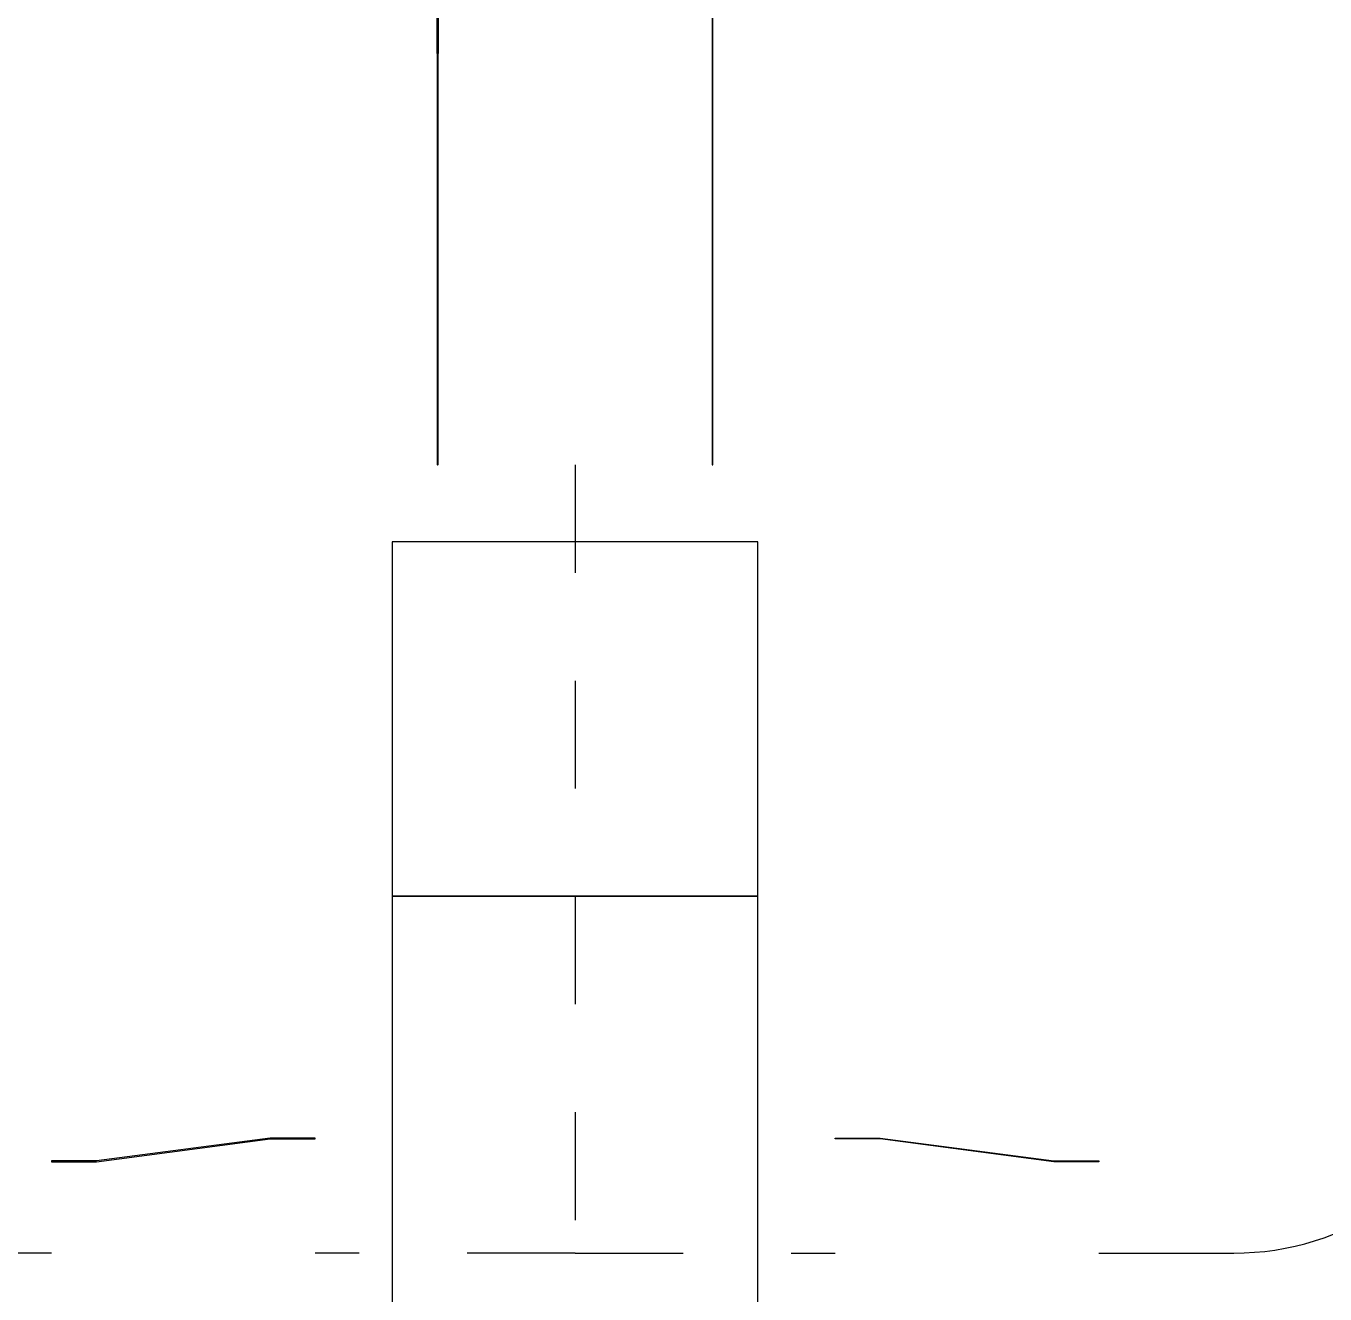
# Model space of a CAD drawing. Header units: metres. Extents: x 0.2 to 42.3, y 0.9 to 39.
# Drawn here: x 1.591 to 3.034, y 19.221 to 20.63 of the extents above; entities that cross this region are included whole.
import ezdxf

# ---------------------------------------------------------------- set-up
doc = ezdxf.new("R2010")
doc.units = ezdxf.units.M
doc.linetypes.add('BSA_LOGICAL_DASHED', pattern=[0.24, 0.12, -0.12])
for name, color, linetype in [('BSA_BRANCH_AXIS', 5, 'Continuous'), ('BSA_EQUIPMENT_ENVELOPE', 8, 'Continuous'), ('BSA_LOGICAL_DEVICE_AXIS', 8, 'BSA_LOGICAL_DASHED'), ('BSA_MATERIAL_SECTION', 7, 'Continuous'), ('BSA_REDUCER_MATERIAL', 7, 'Continuous')]:
    doc.layers.add(name, color=color, linetype=linetype)

msp = doc.modelspace()

# ---------------------------------------------------------------- linework, layer by layer
at = {"layer": 'BSA_BRANCH_AXIS'}
for points in [[(1.6189, 19.2661), (1.4689, 19.2661, -0.305135), (1.1866, 19.4561), (0.4556, 21.2541), (0.3408, 21.5364)], [(2.7827, 19.2661), (2.9327, 19.2661, 0.305135), (3.215, 19.4561), (3.946, 21.2541), (4.0608, 21.5364)]]:
    msp.add_lwpolyline(points, format="xyb", dxfattribs=at)
at = {"layer": 'BSA_EQUIPMENT_ENVELOPE'}
for points in [[(1.9976, 19.6629), (2.404, 19.6629), (2.404, 20.0566), (1.9976, 20.0566)], [(1.9976, 18.7485), (2.404, 18.7485), (2.404, 19.6629), (1.9976, 19.6629)]]:
    msp.add_lwpolyline(points, close=True, dxfattribs=at)
at = {"layer": 'BSA_LOGICAL_DEVICE_AXIS'}
for p, q in [((2.2008, 20.1424), (2.2008, 19.6629)), ((2.2008, 19.6629), (2.2008, 18.7485)), ((2.2008, 19.2661), (1.9119, 19.2661)), ((2.2008, 19.2661), (2.4897, 19.2661))]:
    msp.add_line(p, q, dxfattribs=at)
at = {"layer": 'BSA_MATERIAL_SECTION'}
for p, q in [((2.0476, 20.5996), (2.0476, 21.0568)), ((2.0484, 21.0568), (2.0484, 20.5996)), ((2.3532, 21.0568), (2.3532, 20.1424)), ((2.354, 20.1424), (2.354, 21.0568)), ((2.0476, 20.5996), (2.0476, 20.1424)), ((2.0484, 20.1424), (2.0484, 20.5996)), ((2.0476, 20.1424), (2.048, 20.1424)), ((2.0484, 20.1424), (2.048, 20.1424)), ((2.3532, 20.1424), (2.354, 20.1424))]:
    msp.add_line(p, q, dxfattribs=at)
at = {"layer": 'BSA_REDUCER_MATERIAL'}
for points in [[(1.9119, 19.3939), (1.8619, 19.3939), (1.6689, 19.3685), (1.6189, 19.3685), (1.6189, 19.3677), (1.6689, 19.3677), (1.8619, 19.3931), (1.9119, 19.3931)], [(2.4897, 19.3939), (2.5397, 19.3939), (2.7327, 19.3685), (2.7827, 19.3685), (2.7827, 19.3677), (2.7327, 19.3677), (2.5397, 19.3931), (2.4897, 19.3931)]]:
    msp.add_lwpolyline(points, close=True, dxfattribs=at)

doc.saveas('drawing.dxf')
